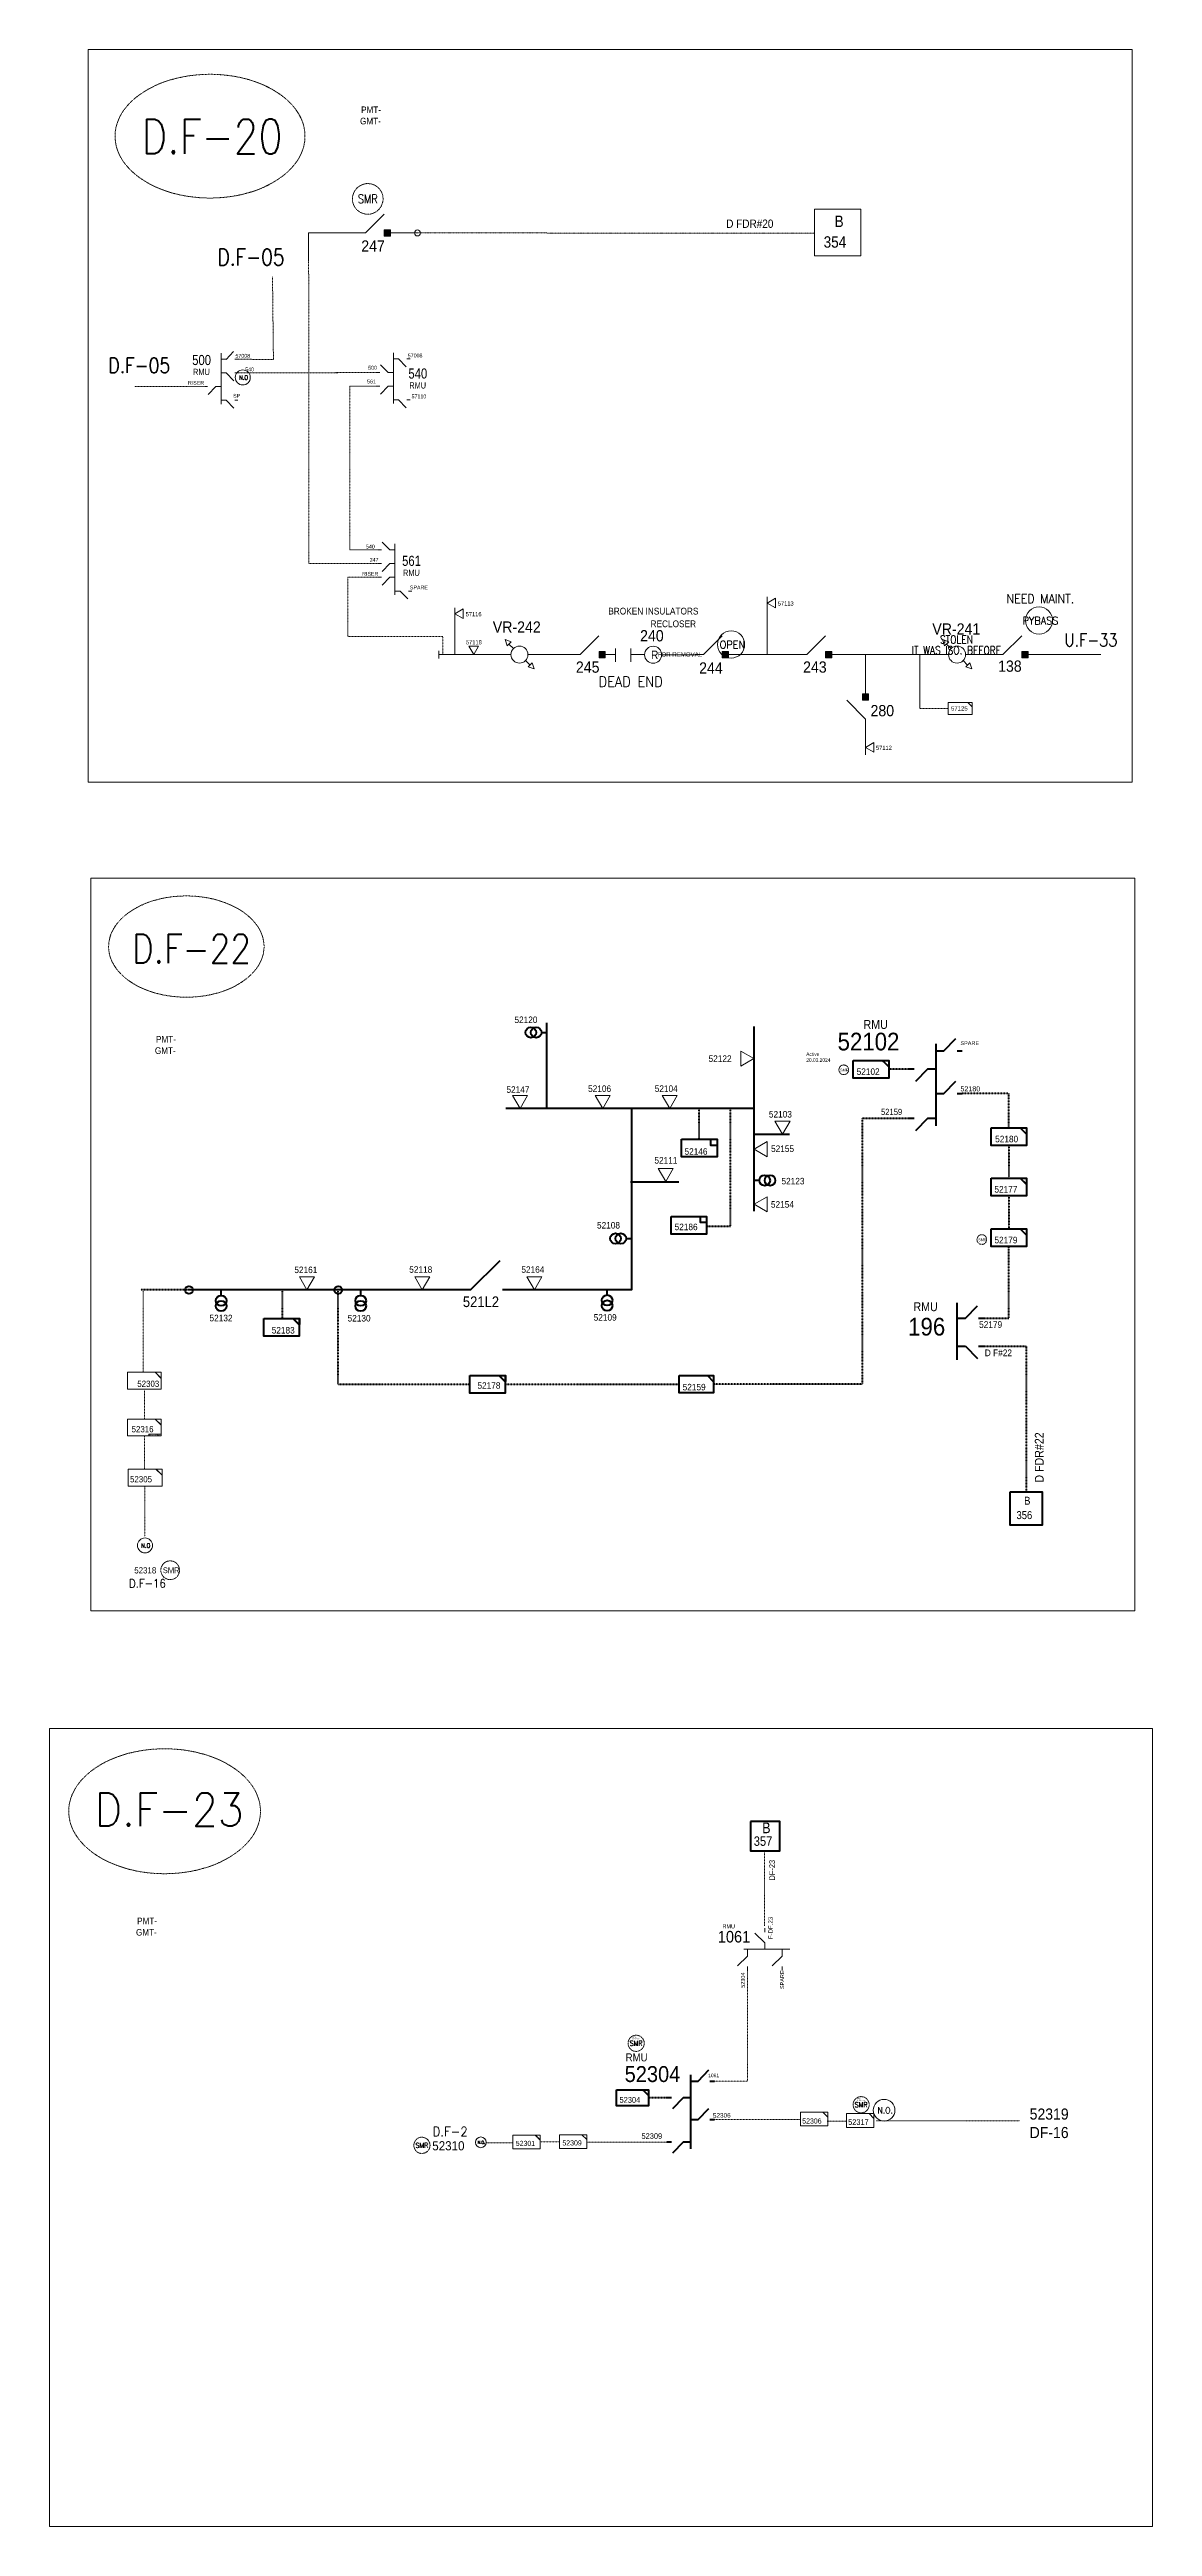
# Model space of a CAD drawing. Header units: metres. Extents: x 65984 to 144644, y -19036 to 23726.
# Drawn here: x 84328 to 85799, y -10608 to -7308 of the extents above; entities that cross this region are included whole.
import ezdxf
from ezdxf.enums import TextEntityAlignment as Align

# ---------------------------------------------------------------- set-up
doc = ezdxf.new("R2010")
doc.units = ezdxf.units.M
doc.header["$MEASUREMENT"] = 0
doc.linetypes.add('DGN Style 3', pattern=[0.013877, 0, -0.013877])
doc.linetypes.add('DGN Style 4', pattern=[1.6, 0.8, -0.4, 0, -0.4])
doc.layers.get('0').update_dxf_attribs({"color": 95, "lineweight": 40})
for name, color, linetype, lineweight in [('ABS', 7, 'Continuous', 40), ('ABS NUMBER', 112, 'Continuous', 30), ('CONTRACTOR NAME', 95, 'Continuous', 40), ('d_eos', 111, 'Continuous', 40), ('d_eos no', 121, 'Continuous', 40), ('d_fco text', 95, 'Continuous', 40), ('d_oh branch', 94, 'Continuous', 40), ('d_switch', 95, 'Continuous', 40), ('d_tf', 1, 'Continuous', 40), ('d_tf no', 6, 'Continuous', 40), ('d_ug cable', 95, 'Continuous', 40), ('d_ug tf', 1, 'Continuous', 40), ('d_unit sub', 7, 'Continuous', 40), ('FDR  2  05', 154, 'Continuous', 40), ('fedr no', 95, 'Continuous', 40), ('GRID STATION  04', 7, 'Continuous', 40), ('Level 37', 7, 'Continuous', 0), ('O H MAIN FEEDER', 4, 'Continuous', 100), ('REGULATOR', 5, 'Continuous', 40), ('SW N O', 114, 'Continuous', 30)]:
    doc.layers.add(name, color=color, linetype=linetype, lineweight=lineweight)
doc.styles.add('NASKHF', font='naskhf.shx', dxfattribs={"height": 8})
doc.styles.add('Style-Arial', font='arial.ttf')
doc.styles.add('Style-ENGINEERING', font='ENGINEERING.shx')
doc.styles.add('Style-msdefault', font='msdefault.shx')
doc.styles.add('Style-simplex', font='simplex.shx')
doc.styles.add('Style-STANDARD', font='STANDARD.shx')

# ---------------------------------------------------------------- blocks, each defined once
blk = doc.blocks.new('ABS2_1_1')
at = {"color": 0, "linetype": 'ByBlock', "lineweight": -2, "ltscale": 500}
for q in [(-29900, 43500), (0, 0)]:
    blk.add_line((0, 13600), q, dxfattribs=at)
at = {"color": 0, "linetype": 'ByBlock', "lineweight": -2, "ltscale": 500, "flags": 128}
for points in [[(5000, 43600), (-5000, 43600), (-5000, 53600), (5000, 53600)], [(3791, 49653), (3791, 49653), (3791, 49653)]]:
    blk.add_lwpolyline(points, close=True, dxfattribs=at)
at = {"color": 0, "linetype": 'ByBlock', "lineweight": -2, "ltscale": 500}
for points in [[(5000, 43600), (-5000, 43600), (5000, 53600), (-5000, 53600)], [(3791, 49653), (3791, 49653), (3791, 49653)]]:
    blk.add_solid(points, dxfattribs=at)
blk = doc.blocks.new('*U1059')
at = {"layer": 'REGULATOR', "color": 7, "linetype": 'Continuous', "lineweight": 13}
blk.add_circle((0, 0.1), 7.56, dxfattribs=at)
at = {"layer": 'ABS NUMBER', "color": 7, "lineweight": 13, "style": 'Style-ENGINEERING', "width": 0.9}
blk.add_text('R', height=7.56, dxfattribs=at).set_placement((-1.9, 3.7), align=Align.TOP_LEFT)
blk = doc.blocks.new('TF_8')
at = {"color": 0, "linetype": 'ByBlock', "lineweight": -2}
blk.add_line((6.3, 4.95), (9.9, 1.35), dxfattribs=at)
blk.add_3dface([(-10.1, 4.95), (9.9, 4.95), (9.9, -5.05), (-10.1, -5.05)], dxfattribs=at)
blk = doc.blocks.new('TFU_155')
at = {"layer": 'd_tf', "color": 5, "linetype": 'Continuous', "lineweight": 70, "ltscale": 0.000921665}
blk.add_line((0, 10), (0, 0), dxfattribs=at)
for centre in [(0, 30), (0, 20)]:
    blk.add_circle(centre, 10, dxfattribs=at)
blk = doc.blocks.new('*U1365')
at = {"layer": 'ABS', "color": 7, "linetype": 'Continuous', "lineweight": 140, "ltscale": 0.581442}
for p, q in [((-8.3, 9.1), (-8.3, 16.6)), ((-8.3, 9.1), (8.3, -7.6)), ((-8.3, -16.6), (-8.3, -9))]:
    blk.add_line(p, q, dxfattribs=at)
blk = doc.blocks.new('TF3')
at = {"color": 0, "linetype": 'ByBlock', "lineweight": -2}
for p, q in [((11.3, 9), (18.3, 9)), ((18.3, 9), (18.3, 2))]:
    blk.add_line(p, q, dxfattribs=at)
at = {"color": 0, "linetype": 'ByBlock', "lineweight": -2, "flags": 128}
blk.add_lwpolyline([(18.3, 2), (11.3, 2), (11.3, 9)], dxfattribs=at)
at = {"color": 0, "linetype": 'ByBlock', "lineweight": -2}
blk.add_3dface([(-21.7, 9), (18.3, 9), (18.3, -11), (-21.7, -11)], dxfattribs=at)
blk = doc.blocks.new('*U2556')
at = {"layer": 'REGULATOR', "color": 22, "linetype": 'Continuous', "lineweight": 13}
for p, q in [((24, 25.1), (13.4, 14.5)), ((-14.9, -13.7), (-25.5, -24.4))]:
    blk.add_line(p, q, dxfattribs=at)
at = {"layer": 'REGULATOR', "color": 22, "linetype": 'Continuous', "lineweight": 13, "flags": 128}
for points in [[(29.5, 20), (34.4, 34.3), (20.1, 29.6)], [(-29.6, -20), (-34.4, -34.3), (-20.1, -29.5)]]:
    blk.add_lwpolyline(points, close=True, dxfattribs=at)
at = {"layer": 'REGULATOR', "color": 22, "linetype": 'Continuous', "lineweight": 13}
blk.add_circle((-0.8, 0.4), 20, dxfattribs=at)
blk = doc.blocks.new('*U2274')
at = {"layer": 'd_ug tf', "color": 5, "linetype": 'Continuous', "lineweight": 40, "flags": 128}
blk.add_lwpolyline([(11.5, 1.7), (7.3, 5.7), (11.5, 5.7)], close=True, dxfattribs=at)
at = {"layer": 'd_ug tf', "color": 5, "linetype": 'Continuous', "lineweight": 40, "xscale": 1.147979204721027, "yscale": 1.147979204721027, "zscale": 0.3630735559045985, "rotation": 359.9999999999999}
blk.add_blockref('TF_8', (0.1, 0), dxfattribs=at)
blk = doc.blocks.new('*U3227')
at = {"layer": 'd_ug tf', "color": 2, "linetype": 'Continuous', "lineweight": 40, "flags": 128}
blk.add_lwpolyline([(11.5, 1.7), (7.3, 5.7), (11.5, 5.7)], close=True, dxfattribs=at)
at = {"layer": 'd_ug tf', "color": 2, "linetype": 'Continuous', "lineweight": 40, "xscale": 1.147979204721027, "yscale": 1.147979204721027, "zscale": 0.3630735559045986, "rotation": 359.9999999999999}
blk.add_blockref('TF_8', (0.1, 0), dxfattribs=at)
blk = doc.blocks.new('*U2221')
at = {"layer": 'd_ug tf', "color": 2, "linetype": 'Continuous', "lineweight": 40, "flags": 128}
blk.add_lwpolyline([(11.5, 1.7), (7.3, 5.7), (11.5, 5.7)], close=True, dxfattribs=at)
at = {"layer": 'd_ug tf', "color": 2, "linetype": 'Continuous', "lineweight": 40, "xscale": 1.147979204721027, "yscale": 1.147979204721027, "zscale": 0.3630735559045985, "rotation": 359.9999999999999}
blk.add_blockref('TF_8', (0.1, 0), dxfattribs=at)
blk = doc.blocks.new('*U3488')
at = {"layer": 'SW N O', "color": 1, "lineweight": 13}
blk.add_circle((0, 0), 16.8, dxfattribs=at)
at = {"layer": 'SW N O', "color": 1, "lineweight": 13, "style": 'Style-STANDARD'}
blk.add_text('PYBASS', height=9.6, dxfattribs=at).set_placement((1.7, -0.2), align=Align.MIDDLE_CENTER)
blk = doc.blocks.new('*U3580')
at = {"layer": 'd_ug tf', "color": 5, "linetype": 'Continuous', "lineweight": 13, "flags": 128}
blk.add_lwpolyline([(11.5, 1.7), (7.3, 5.7), (11.5, 5.7)], close=True, dxfattribs=at)
at = {"layer": 'd_ug tf', "color": 5, "linetype": 'Continuous', "lineweight": 13, "xscale": 1.147979204721027, "yscale": 1.147979204721027, "zscale": 0.3630735559045986, "rotation": 359.9999999999999}
blk.add_blockref('TF_8', (0.1, 0), dxfattribs=at)
blk = doc.blocks.new('*U3764')
at = {"layer": 'd_ug tf', "color": 171, "linetype": 'Continuous', "lineweight": 13, "flags": 128}
blk.add_lwpolyline([(11.5, 1.7), (7.3, 5.7), (11.5, 5.7)], close=True, dxfattribs=at)
at = {"layer": 'd_ug tf', "color": 171, "linetype": 'Continuous', "lineweight": 13, "xscale": 1.147979204721027, "yscale": 1.147979204721027, "zscale": 0.3630735559045984, "rotation": 359.9999999999999}
blk.add_blockref('TF_8', (0.1, 0), dxfattribs=at)
blk = doc.blocks.new('*U893')
at = {"layer": 'SW N O', "color": 3, "lineweight": 13}
blk.add_circle((0, 0), 16.8, dxfattribs=at)
at = {"layer": 'SW N O', "color": 3, "lineweight": 13, "style": 'Style-STANDARD'}
blk.add_text('N.O.', height=9.6, dxfattribs=at).set_placement((1.7, -0.2), align=Align.MIDDLE_CENTER)
blk = doc.blocks.new('*U3765')
at = {"layer": 'd_eos', "color": 7, "linetype": 'Continuous', "lineweight": 13, "ltscale": 1.039373}
for p, q in [((14, 0), (-18.3, 0)), ((-12.9, 12.1), (-12.9, 14.9)), ((-12.9, 4.7), (-5.9, 11.5)), ((-12.9, 0), (-12.9, 4.7)), ((-0.8, 0), (-0.8, -4.6)), ((11.3, 12.1), (11.3, 14.9)), ((11.3, 4.7), (18.3, 11.5)), ((11.3, 0), (11.3, 4.7)), ((-0.8, -4.6), (6.2, -11.4)), ((-0.8, -12.1), (-0.8, -14.9))]:
    blk.add_line(p, q, dxfattribs=at)
blk = doc.blocks.new('*U3157')
at = {"layer": 'd_unit sub', "color": 1, "linetype": 'Continuous', "lineweight": 13, "flags": 128}
blk.add_lwpolyline([(5.1, 4), (7.9, 4), (7.9, 1.1)], close=True, dxfattribs=at)
at = {"layer": 'd_unit sub', "color": 1, "linetype": 'Continuous', "lineweight": 13, "xscale": 0.7946313405145358, "yscale": 0.7946313405145358, "zscale": 0.3800732298707372, "rotation": 359.9999999999999}
blk.add_blockref('TF_8', (0.1, 0.1), dxfattribs=at)
blk = doc.blocks.new('*U1430')
at = {"layer": 'SW N O', "color": 3, "lineweight": 13}
blk.add_circle((0, 0), 16.8, dxfattribs=at)
at = {"layer": 'SW N O', "color": 3, "lineweight": 13, "style": 'Style-STANDARD'}
blk.add_text('N.O', height=9.6, dxfattribs=at).set_placement((1.7, -0.2), align=Align.MIDDLE_CENTER)
blk = doc.blocks.new('*U4236')
at = {"layer": 'SW N O', "color": 5, "lineweight": 13}
blk.add_circle((0, 0), 16.8, dxfattribs=at)
at = {"layer": 'SW N O', "color": 5, "lineweight": 13, "style": 'Style-STANDARD'}
blk.add_text('OPEN', height=9.6, dxfattribs=at).set_placement((1.7, -0.2), align=Align.MIDDLE_CENTER)

msp = doc.modelspace()

# ---------------------------------------------------------------- linework, layer by layer
at = {"layer": 'CONTRACTOR NAME', "color": 5, "lineweight": 13, "ltscale": 0.498271, "flags": 128}
for points in [[(84472.7, -9155.1), (84460.5, -9155.1), (84460.5, -9152.9), (84472.7, -9152.9)], [(84477.2, -9155.1), (84472.7, -9155.1), (84472.7, -9152.9), (84477.2, -9152.9)]]:
    msp.add_lwpolyline(points, close=True, dxfattribs=at)
at = {"layer": 'd_eos', "color": 7, "linetype": 'Continuous', "lineweight": 13, "ltscale": 0.957512}
for p, q in [((84556.9, -7780.1), (84556.9, -7712.3)), ((84556.9, -7720.4), (84563.9, -7720.4)), ((84563.9, -7720.9), (84573.7, -7710)), ((84575.1, -7720.4), (84579.3, -7720.4)), ((84786.7, -7779.6), (84786.7, -7711.9)), ((84786.7, -7720), (84793.6, -7720)), ((84793.6, -7720), (84803.8, -7730.5)), ((84804.8, -7720), (84809, -7720)), ((84556.9, -7738.6), (84563.9, -7738.6)), ((84563.9, -7738.6), (84574.1, -7749.1)), ((84575.1, -7738.6), (84579.3, -7738.6)), ((84768.5, -7738.2), (84764.3, -7738.2)), ((84768.5, -7756.4), (84764.3, -7756.4)), ((84779.7, -7738.2), (84769.5, -7727.7)), ((84779.7, -7756.4), (84769.5, -7766.9)), ((84786.7, -7738.2), (84779.7, -7738.2)), ((84786.7, -7756.4), (84779.7, -7756.4)), ((84538.8, -7756.8), (84534.6, -7756.8)), ((84550, -7756.8), (84539.8, -7767.3)), ((84556.9, -7756.8), (84550, -7756.8)), ((84556.9, -7775), (84563.9, -7775)), ((84563.9, -7775), (84574.1, -7785.5)), ((84575.1, -7775), (84579.3, -7775)), ((84786.7, -7774.6), (84793.6, -7774.6)), ((84793.6, -7774.6), (84803.8, -7785.1)), ((84804.8, -7774.6), (84809, -7774.6)), ((84770.7, -7974.6), (84766.4, -7974.6)), ((84781.8, -7974.6), (84771.6, -7964.1)), ((84788.8, -7974.6), (84781.8, -7974.6)), ((84788.8, -8034.3), (84788.8, -7966.6)), ((84770.7, -7992.8), (84766.4, -7992.8)), ((84770.7, -8011), (84766.4, -8011)), ((84781.8, -7992.8), (84771.6, -8003.3)), ((84781.8, -8011), (84771.6, -8021.5)), ((84788.8, -7992.8), (84781.8, -7992.8)), ((84788.8, -8011), (84781.8, -8011)), ((84788.8, -8029.3), (84795.8, -8029.3)), ((84795.8, -8029.3), (84806, -8039.8)), ((84806.9, -8029.3), (84811.2, -8029.3))]:
    msp.add_line(p, q, dxfattribs=at)
at = {"layer": 'd_eos', "color": 2, "linetype": 'Continuous', "lineweight": 211, "ltscale": 1.505175}
for p, q in [((85509.7, -8632.8), (85509.7, -8742.1)), ((85509.7, -8641.9), (85520.7, -8641.9)), ((85520.7, -8641.9), (85536.7, -8625.4)), ((85481.2, -8666.5), (85474.5, -8666.5)), ((85498.7, -8666.6), (85482.7, -8683.1)), ((85509.7, -8666.6), (85498.7, -8666.6)), ((85509.7, -8698.9), (85520.7, -8698.9)), ((85520.7, -8698.9), (85536.7, -8682.3)), ((85481.2, -8732.3), (85474.5, -8732.3)), ((85498.7, -8732.3), (85482.7, -8748.8)), ((85509.7, -8732.3), (85498.7, -8732.3))]:
    msp.add_line(p, q, dxfattribs=at)
at = {"layer": 'd_eos', "color": 7, "linetype": 'Continuous', "lineweight": 211, "ltscale": 1.505175}
for p, q in [((85538.2, -8641.9), (85544.9, -8641.9)), ((85538.2, -8698.9), (85544.9, -8698.9)), ((85538.3, -9054), (85538.4, -8977.7)), ((85538.4, -8998.3), (85549.3, -8998.3)), ((85549.3, -8998.3), (85565.3, -8981.8)), ((85566.9, -8998.3), (85573.5, -8998.3)), ((85538.3, -9035.7), (85549.3, -9035.7)), ((85549.3, -9035.7), (85565.3, -9052.2)), ((85566.9, -9035.7), (85573.5, -9035.7))]:
    msp.add_line(p, q, dxfattribs=at)
at = {"layer": 'd_eos', "color": 2, "linetype": 'Continuous', "lineweight": 211, "ltscale": 1.354658}
for p, q in [((85192.9, -10014.9), (85207.3, -10000)), ((85183, -10006.7), (85183, -10105.1)), ((85183, -10014.9), (85192.9, -10014.9)), ((85173.2, -10037.1), (85158.7, -10051.9)), ((85183, -10037.1), (85173.2, -10037.1)), ((85183, -10066.1), (85192.9, -10066.1)), ((85192.9, -10066.1), (85207.3, -10051.3)), ((85173.1, -10096.2), (85158.7, -10111.1)), ((85183, -10096.2), (85173.1, -10096.2))]:
    msp.add_line(p, q, dxfattribs=at)
at = {"layer": 'd_eos', "color": 7, "linetype": 'Continuous', "lineweight": 211, "ltscale": 1.354658}
for p, q in [((85208.7, -10014.9), (85214.7, -10014.9)), ((85157.4, -10037.1), (85151.4, -10037.1)), ((85208.7, -10066.1), (85214.7, -10066.1)), ((85157.4, -10096.2), (85151.4, -10096.2))]:
    msp.add_line(p, q, dxfattribs=at)
at = {"layer": 'd_oh branch', "color": 22, "linetype": 'Continuous', "lineweight": 13}
for p, q in [((84868.8, -8114), (84868.8, -8051.5)), ((85284.9, -8114), (85284.9, -8037.2)), ((85416.1, -8114), (85416.1, -8166.5)), ((85488.4, -8114), (85488.4, -8185.9)), ((85416.1, -8208.7), (85416.1, -8247.5))]:
    msp.add_line(p, q, dxfattribs=at)
at = {"layer": 'd_oh branch', "color": 5, "linetype": 'Continuous', "lineweight": 100}
for p, q in [((84991.2, -8719), (84991.2, -8604.5)), ((85267.6, -8855.8), (85267.6, -8609.8)), ((85267.8, -8753.2), (85314.9, -8753.2)), ((85103, -8816.4), (85167.1, -8816.4))]:
    msp.add_line(p, q, dxfattribs=at)
at = {"layer": 'd_oh branch', "color": 5, "linetype": 'Continuous', "lineweight": 100, "flags": 128}
for points in [[(85267.6, -8719), (84936.5, -8719)], [(85104, -8719), (85104, -8960.7), (84946, -8960.7)]]:
    msp.add_lwpolyline(points, dxfattribs=at)
at = {"layer": 'd_tf', "color": 22, "linetype": 'Continuous', "lineweight": 13, "ltscale": 0.000640143, "flags": 128}
for points in [[(84879.9, -8066), (84879.9, -8053.2), (84868.8, -8059.6)], [(85296, -8051.7), (85296, -8038.9), (85284.9, -8045.3)], [(84900.1, -8102.9), (84887.3, -8102.9), (84893.7, -8114)], [(85427.1, -8244.1), (85427.1, -8231.3), (85416, -8237.7)]]:
    msp.add_lwpolyline(points, close=True, dxfattribs=at)
at = {"layer": 'd_tf', "color": 5, "linetype": 'Continuous', "lineweight": 0, "ltscale": 0.001006, "flags": 128}
for points in [[(85249.7, -8662.4), (85249.7, -8642.3), (85267.1, -8652.3)], [(84945.5, -8701.5), (84965.6, -8701.5), (84955.5, -8718.9)], [(85055.6, -8701.5), (85075.7, -8701.5), (85065.7, -8718.9)], [(85145.1, -8701.5), (85165.2, -8701.5), (85155.2, -8718.9)], [(85295.3, -8735.7), (85315.5, -8735.7), (85305.4, -8753.2)], [(85285, -8762.9), (85285, -8783.1), (85267.6, -8773)], [(85139.8, -8798.9), (85159.9, -8798.9), (85149.8, -8816.3)], [(85285, -8836.4), (85285, -8856.5), (85267.6, -8846.5)], [(84661.3, -8943.3), (84681.4, -8943.3), (84671.4, -8960.7)], [(84815.1, -8943.3), (84835.2, -8943.3), (84825.1, -8960.7)], [(84964.6, -8943.3), (84984.8, -8943.3), (84974.7, -8960.7)]]:
    msp.add_lwpolyline(points, close=True, dxfattribs=at)
at = {"layer": 'd_ug cable', "color": 1, "linetype": 'DGN Style 3', "lineweight": 13}
msp.add_line((85488.4, -8185.9), (85526.1, -8185.9), dxfattribs=at)
at = {"layer": 'd_ug cable', "color": 5, "linetype": 'DGN Style 3', "lineweight": 106}
for p, q in [((85194.3, -8759.8), (85194.3, -8719.8)), ((85236, -8876), (85236, -8719.8)), ((85607.2, -8768.2), (85607.2, -8811.6)), ((85607.2, -8835.2), (85607.2, -8879.2)), ((85236, -8876), (85204.5, -8876)), ((84935.9, -9086.3), (85167.7, -9086.3))]:
    msp.add_line(p, q, dxfattribs=at)
at = {"layer": 'd_ug cable', "color": 5, "linetype": 'DGN Style 3', "lineweight": 158}
msp.add_line((84513.5, -8960.7), (84450, -8960.7), dxfattribs=at)
at = {"layer": 'd_ug cable', "color": 5, "linetype": 'DGN Style 3', "lineweight": 13}
msp.add_line((84452.9, -9069.6), (84452.9, -8960.5), dxfattribs=at)
at = {"layer": 'd_ug cable', "color": 5, "linetype": 'DGN Style 3', "lineweight": 100}
msp.add_line((84638.3, -8960.7), (84638.3, -8998.4), dxfattribs=at)
at = {"layer": 'd_ug cable', "color": 171, "linetype": 'DGN Style 3', "lineweight": 13}
msp.add_line((84911.4, -10097), (84945.6, -10097), dxfattribs=at)
at = {"layer": 'd_ug cable', "color": 22, "linetype": 'DGN Style 4', "lineweight": 13, "flags": 128}
msp.add_lwpolyline([(84818.8, -7552.1), (85347.2, -7552.5), (85347.2, -7552.5)], dxfattribs=at)
at = {"layer": 'd_ug cable', "color": 22, "linetype": 'DGN Style 3', "lineweight": 13, "flags": 128}
for points in [[(84673.7, -7589.7), (84673.7, -7589.7), (84673.8, -7992.8), (84768, -7992.8)], [(84625.5, -7610.8), (84626.7, -7720.1), (84626.7, -7720.1), (84626.7, -7720.1)], [(84575.5, -7720.4), (84627.1, -7720.8), (84627.1, -7720.8), (84627.1, -7720.8)], [(84579.3, -7738.6), (84712.5, -7738.6), (84709.3, -7738.2), (84764.3, -7738.2)], [(84764.3, -7756.4), (84728.6, -7756.4), (84728.7, -7974.6), (84766.4, -7974.6)], [(84441.6, -7756.7), (84538.4, -7756.7), (84538.4, -7756.7), (84538.4, -7756.7)], [(84766.4, -8011), (84725.9, -8011), (84725.9, -8089.7), (84852.8, -8089.7), (84852.7, -8114)]]:
    msp.add_lwpolyline(points, dxfattribs=at)
at = {"layer": 'd_ug cable', "color": 5, "linetype": 'DGN Style 3', "lineweight": 106, "flags": 128}
for points in [[(85474.5, -8666.5), (85447.1, -8666.5)], [(85607.2, -8744.6), (85607.2, -8698.9), (85544.9, -8698.9)], [(85474.5, -8732.3), (85411.8, -8732.3), (85411.8, -9086.3), (85213.5, -9086.3)], [(85573.5, -8998.3), (85607.2, -8998.3), (85607.2, -8902.8)], [(84712.7, -8960.7), (84712.7, -9086.3), (84888.7, -9086.3)], [(85573.5, -9035.7), (85630.3, -9035.7), (85630.3, -9230.2)]]:
    msp.add_lwpolyline(points, dxfattribs=at)
at = {"layer": 'd_ug cable', "color": 5, "linetype": 'DGN Style 3', "lineweight": 13, "flags": 128}
for points in [[(84454.7, -9094.5), (84454.7, -9132.6)], [(84454.7, -9155.1), (84454.7, -9199.1)], [(84455.2, -9221.6), (84455.2, -9289.4)]]:
    msp.add_lwpolyline(points, dxfattribs=at)
at = {"layer": 'd_ug cable', "color": 171, "linetype": 'DGN Style 3', "lineweight": 13, "flags": 128}
for points in [[(85281.4, -9708.3), (85281.4, -9808.2)], [(85258.9, -9867.9), (85258.9, -10014.9)], [(85258.9, -10014.9), (85214.7, -10014.9)], [(85328.9, -10066.1), (85214.7, -10066.1)], [(84982.5, -10096), (85008.1, -10096)], [(85151.2, -10096.2), (85044.5, -10096.2)], [(85365, -10068.4), (85390.6, -10068.4)], [(85430.3, -10068), (85622, -10068)]]:
    msp.add_lwpolyline(points, dxfattribs=at)
at = {"layer": 'd_ug cable', "color": 171, "linetype": 'DGN Style 3', "lineweight": 106, "flags": 128}
msp.add_lwpolyline([(85151.4, -10037.1), (85126.7, -10037.1)], dxfattribs=at)
at = {"layer": 'd_ug cable', "color": 2, "linetype": 'DGN Style 3', "lineweight": 13}
for centre, radius in [((84752.5, -7506.8), 20.4), ((85387.1, -8667.3), 6.46), ((85571.2, -8893.5), 6.46), ((84489.1, -9334.2), 12.5), ((85110.3, -9964.5), 10.8), ((85410.3, -10046.4), 10.8), ((84824.7, -10100.5), 10.8)]:
    msp.add_circle(centre, radius, dxfattribs=at)
at = {"layer": 'FDR  2  05', "color": 5, "linetype": 'Continuous', "lineweight": 100, "flags": 128}
msp.add_lwpolyline([(84875.6, -8960.7), (84513.5, -8960.7)], dxfattribs=at)
at = {"layer": 'fedr no', "color": 82, "linetype": 'DGN Style 3', "lineweight": 13, "true_color": 0x1dc70e}
for centre, major_axis in [((84542.2, -7423.2), (126.6, 0)), ((84510.6, -8503.1), (103.6, 0)), ((84481.6, -9655.3), (127.8, 0))]:
    msp.add_ellipse(centre, major_axis=major_axis, ratio=0.651175, dxfattribs=at)
at = {"layer": 'GRID STATION  04', "color": 22, "linetype": 'Continuous', "lineweight": 13, "ltscale": 1.987645, "flags": 128}
msp.add_lwpolyline([(85347.9, -7582.5), (85347.9, -7520.5), (85409.9, -7520.5), (85409.9, -7582.5)], close=True, dxfattribs=at)
at = {"layer": 'GRID STATION  04', "color": 5, "linetype": 'Continuous', "lineweight": 70, "ltscale": 1.388671, "flags": 128}
msp.add_lwpolyline([(85608.7, -9230.2), (85608.7, -9273.5), (85652, -9273.5), (85652, -9230.2)], close=True, dxfattribs=at)
at = {"layer": 'GRID STATION  04', "color": 171, "linetype": 'Continuous', "lineweight": 70, "ltscale": 1.249804, "flags": 128}
msp.add_lwpolyline([(85262.8, -9669.1), (85262.8, -9708.1), (85301.8, -9708.1), (85301.8, -9669.1)], close=True, dxfattribs=at)
at = {"layer": 'O H MAIN FEEDER', "color": 22, "lineweight": 13, "ltscale": 0.747407}
for p, q in [((84673.7, -7552.2), (84739.2, -7552.2)), ((84673.7, -7552.2), (84673.7, -7589.7)), ((84780.3, -7552.2), (84818.9, -7552.2)), ((84847.3, -8119.1), (84847.3, -8109))]:
    msp.add_line(p, q, dxfattribs=at)
at = {"layer": 'O H MAIN FEEDER', "color": 151, "lineweight": 13, "ltscale": 0.747407}
for p, q in [((85082.9, -8106), (85082.9, -8123.5)), ((85103.4, -8105.9), (85103.4, -8123.5))]:
    msp.add_line(p, q, dxfattribs=at)
at = {"layer": 'O H MAIN FEEDER', "color": 140, "lineweight": 13, "ltscale": 0.498271, "flags": 128}
for points in [[(84379.7, -7307.8), (85771.8, -7307.8), (85771.8, -8284.2), (84379.7, -8284.2)], [(84383.3, -8411.8), (85775.4, -8411.8), (85775.4, -9388.2), (84383.3, -9388.2)]]:
    msp.add_lwpolyline(points, close=True, dxfattribs=at)
at = {"layer": 'O H MAIN FEEDER', "color": 22, "lineweight": 13, "ltscale": 0.747407, "flags": 128}
for points in [[(84943.2, -8114), (84847.3, -8114)], [(85028.8, -8114), (84966.2, -8114)], [(85082.9, -8114.1), (85069.2, -8114)], [(85121.6, -8114.1), (85103.4, -8114.1)], [(85188.7, -8114.2), (85144.4, -8114.2)], [(85328.2, -8114), (85229.5, -8114)], [(85526.5, -8114), (85368.5, -8114)], [(85599.5, -8114), (85549.6, -8114)]]:
    msp.add_lwpolyline(points, dxfattribs=at)
at = {"layer": 'O H MAIN FEEDER', "color": 3, "lineweight": 13, "ltscale": 0.747407, "flags": 128}
msp.add_lwpolyline([(85729.8, -8114), (85631.9, -8114)], dxfattribs=at)
at = {"layer": 'O H MAIN FEEDER', "color": 140, "lineweight": 13, "ltscale": 0.448444, "flags": 128}
msp.add_lwpolyline([(84328.2, -9544.9), (85798.8, -9544.9), (85798.8, -10608.4), (84328.2, -10608.4)], close=True, dxfattribs=at)
at = {"layer": 'O H MAIN FEEDER', "color": 22, "lineweight": 13, "ltscale": 0.747407}
msp.add_circle((84818.8, -7552.1), 4, dxfattribs=at)
at = {"layer": 'O H MAIN FEEDER', "color": 5, "lineweight": 211, "ltscale": 1.151399}
for centre in [(84514.1, -8960.7), (84713.1, -8960.7)]:
    msp.add_circle(centre, 5.2, dxfattribs=at)

# ---------------------------------------------------------------- block references
at = {"layer": 'ABS', "color": 2, "linetype": 'Continuous', "lineweight": 13, "ltscale": 1.244209, "xscale": 0.0008336207878164165, "yscale": 0.0008336207878164165, "zscale": 0.0005520502914677097, "rotation": 269.9999999999998}
msp.add_blockref('ABS2_1_1', (84738, -7552.2), dxfattribs=at)
at = {"layer": 'ABS', "color": 7, "linetype": 'Continuous', "lineweight": 13, "ltscale": 1.244209, "xscale": 0.0008336207878164165, "yscale": 0.0008336207878164165, "zscale": 0.0005520502914677097}
for p, rotation in [((85024.5, -8114), 269.9999999999997), ((85188.8, -8114), 269.9999999999997), ((85326.6, -8114), 269.9999999999997), ((85588.1, -8114), 269.9999999999997), ((85416.1, -8211.2), 359.9999999999998)]:
    msp.add_blockref('ABS2_1_1', p, dxfattribs=dict(at, rotation=rotation))
at = {"layer": 'ABS', "color": 7, "linetype": 'Continuous', "lineweight": 140, "ltscale": 0.581442, "xscale": 2.357947691000002, "yscale": 2.357947691000002, "zscale": 2.357947691000002, "rotation": 90.00000000000001}
msp.add_blockref('*U1365', (84910.9, -8941.1), dxfattribs=at)
at = {"layer": 'd_eos', "color": 7, "linetype": 'Continuous', "lineweight": 13, "ltscale": 1.039373, "xscale": 1.903306242577274, "yscale": 1.903306242577274, "zscale": 1.903306242577274, "rotation": 180}
msp.add_blockref('*U3765', (85280.5, -9839.3), dxfattribs=at)
at = {"layer": 'd_tf', "color": 5, "linetype": 'Continuous', "lineweight": 70, "ltscale": 0.000921665, "xscale": 0.7073843073000006, "yscale": 0.7073843073000006, "zscale": 0.7073843073000006}
for p, rotation in [((84991.2, -8617.5), 89.99999999999984), ((85267.6, -8814.7), 269.9999999999998), ((85104, -8892.2), 89.99999999999984), ((84557, -8960.8), 179.9999999999999), ((84743.1, -8960.8), 179.9999999999999), ((85071.6, -8960.3), 179.9999999999999)]:
    msp.add_blockref('TFU_155', p, dxfattribs=dict(at, rotation=rotation))
at = {"layer": 'd_ug tf', "color": 2, "linetype": 'Continuous', "lineweight": 40}
for name, p, xscale, yscale, zscale in [('*U2221', (85423.5, -8666.5), 2.054941699667687, 2.054941699667687, 2.054941699667687), ('*U3227', (85607.3, -8891), 2.054941699667687, 2.054941699667687, 2.054941699667687), ('*U2221', (85105.5, -10037), 1.849447529700918, 1.849447529700918, 1.849447529700918)]:
    msp.add_blockref(name, p, dxfattribs=dict(at, xscale=xscale, yscale=yscale, zscale=zscale))
at = {"layer": 'd_ug tf', "color": 5, "linetype": 'Continuous', "lineweight": 40}
for name, p, xscale, yscale, zscale in [('*U2274', (85607.3, -8756.4), 2.054941699667687, 2.054941699667687, 2.054941699667687), ('*U2274', (85607.3, -8823.3), 2.054941699667687, 2.054941699667687, 2.054941699667687), ('*U2274', (84637.7, -9010.2), 2.054941699667687, 2.054941699667687, 2.054941699667687), ('*U2274', (84912.3, -9086.3), 2.054941699667687, 2.054941699667687, 2.054941699667687), ('TF_8', (85190.9, -9086.2), 2.289867085591318, 2.289867085591318, 0.7460949900749867)]:
    msp.add_blockref(name, p, dxfattribs=dict(at, xscale=xscale, yscale=yscale, zscale=zscale))
at = {"layer": 'd_ug tf', "color": 5, "linetype": 'Continuous', "lineweight": 40, "xscale": 1.179213213183011, "yscale": 1.179213213183011, "zscale": 0.2274097529748557, "rotation": 359.9999999999999}
for p in [(85196.6, -8770.4), (85182.6, -8873.3)]:
    msp.add_blockref('TF3', p, dxfattribs=at)
at = {"layer": 'd_ug tf', "color": 5, "linetype": 'Continuous', "lineweight": 13, "xscale": 1.960865731627586, "yscale": 1.960865731627586, "zscale": 1.960865731627586}
for p in [(84454.6, -9081.5), (84454.7, -9143.8), (84455.8, -9210.6)]:
    msp.add_blockref('*U3580', p, dxfattribs=at)
at = {"layer": 'd_ug tf', "color": 171, "linetype": 'Continuous', "lineweight": 13, "xscale": 1.588301242618345, "yscale": 1.588301242618345, "zscale": 1.588301242618345, "rotation": 359.9999999999999}
for p in [(85347.6, -10065.5), (84964.3, -10096), (85026.3, -10095.4)]:
    msp.add_blockref('*U3764', p, dxfattribs=at)
at = {"layer": 'd_ug tf', "color": 2, "linetype": 'Continuous', "lineweight": 13, "xscale": 1.823336797358898, "yscale": 1.823336797358898, "zscale": 0.5766701800051349, "rotation": 359.9999999999999}
msp.add_blockref('TF_8', (85409.3, -10067.3), dxfattribs=at)
at = {"layer": 'd_unit sub', "color": 1, "linetype": 'Continuous', "lineweight": 13, "xscale": 2.037122796024397, "yscale": 2.037122796024397, "zscale": 2.037122796024397}
msp.add_blockref('*U3157', (85542.3, -8185.9), dxfattribs=at)
at = {"layer": 'REGULATOR', "color": 22, "linetype": 'Continuous', "lineweight": 13, "xscale": 0.5670661535369608, "yscale": 0.5670661535369608, "zscale": 0.5670661535369608, "rotation": 90.00000000000001}
for p in [(84955, -8113.6), (85538.4, -8113.6)]:
    msp.add_blockref('*U2556', p, dxfattribs=at)
at = {"layer": 'REGULATOR', "color": 7, "linetype": 'Continuous', "lineweight": 13, "xscale": 1.5, "yscale": 1.5, "zscale": 1.5}
msp.add_blockref('*U1059', (85133, -8114.3), dxfattribs=at)
at = {"layer": 'SW N O', "color": 3, "lineweight": 13, "xscale": 0.5955174737175104, "yscale": 0.5955174737175104, "zscale": 0.5955174737175104}
for p in [(84585.9, -7744.7), (84455.5, -9301.1)]:
    msp.add_blockref('*U1430', p, dxfattribs=at)
at = {"layer": 'SW N O', "color": 1, "lineweight": 13, "xscale": 1.077079708408795, "yscale": 1.077079708408795, "zscale": 1.077079708408795}
msp.add_blockref('*U3488', (85647.5, -8068.6), dxfattribs=at)
at = {"layer": 'SW N O', "color": 5, "lineweight": 13, "xscale": 1.077079708408795, "yscale": 1.077079708408795, "zscale": 1.077079708408795}
msp.add_blockref('*U4236', (85236.9, -8100.5), dxfattribs=at)
at = {"layer": 'SW N O', "color": 3, "lineweight": 13, "rotation": 359.9999999999999}
for p, xscale, yscale, zscale in [((85440.9, -10053.7), 0.8571725935624088, 0.8571725935624088, 0.8571725935624088), ((84903.3, -10096.5), 0.4249240804866838, 0.4249240804866838, 0.4249240804866838)]:
    msp.add_blockref('*U893', p, dxfattribs=dict(at, xscale=xscale, yscale=yscale, zscale=zscale))

# ---------------------------------------------------------------- texts
at = {"layer": 'ABS NUMBER', "color": 2, "lineweight": 13, "style": 'Style-Arial', "width": 0.9}
msp.add_text('247', height=15, dxfattribs=at).set_placement((84775.3, -7562.1), align=Align.TOP_RIGHT)
at = {"layer": 'ABS NUMBER', "color": 7, "lineweight": 13, "style": 'Style-Arial', "width": 0.9}
for s, p in [('VR-242', (84919.2, -8069.8)), ('240', (85115.6, -8081.4)), ('VR-241', (85505.2, -8072.4)), ('245', (85030, -8123.2)), ('244', (85194.3, -8124.4)), ('243', (85332.9, -8123.1)), ('138', (85592.9, -8121.9)), ('280', (85422.8, -8181.2))]:
    msp.add_text(s, height=15, dxfattribs=at).set_placement(p, align=Align.TOP_LEFT)
at = {"layer": 'CONTRACTOR NAME', "color": 5, "lineweight": 13, "style": 'Style-msdefault', "width": 0.945946}
for s, height, p in [('2016.12.12', 1.54, (84461, -9153.2)), ('FSC', 1.29, (84473.5, -9153.4))]:
    msp.add_text(s, height=height, dxfattribs=at).set_placement(p, align=Align.TOP_LEFT)
at = {"layer": 'd_eos no', "color": 7, "linetype": 'Continuous', "lineweight": 13}
for s, height, style, width, p in [('PMT-', 8.84, 'Style-Arial', 0.88, (84743.6, -7383.6)), ('GMT-', 8.84, 'Style-Arial', 0.88, (84742.2, -7398.7)), ('500', 13.5, 'Style-msdefault', 0.833333, (84518.4, -7714.7)), ('RMU', 8.25, 'Style-msdefault', 0.818182, (84519.6, -7733.2)), ('540', 13.5, 'Style-msdefault', 0.833333, (84806.7, -7732.7)), ('RMU', 8.25, 'Style-msdefault', 0.818182, (84807.9, -7751.2)), ('561', 13.5, 'Style-msdefault', 0.833333, (84798.3, -7982.3)), ('RMU', 8.25, 'Style-msdefault', 0.818182, (84799.5, -8000.9)), ('GMT-', 8.84, 'Style-Arial', 0.88, (84468.7, -8637.3)), ('PMT-', 8.84, 'Style-Arial', 0.88, (84470.2, -8622.3)), ('PMT-', 8.84, 'Style-Arial', 0.88, (84445, -9797.1)), ('GMT-', 8.84, 'Style-Arial', 0.88, (84443.5, -9812.2)), ('1061', 15.45, 'Style-Arial', 0.9, (85219.2, -9814.8))]:
    msp.add_text(s, height=height, dxfattribs=dict(at, style=style, width=width)).set_placement(p, align=Align.TOP_LEFT)
at = {"layer": 'd_eos no', "color": 121, "linetype": 'Continuous', "lineweight": 140, "style": 'Style-Arial', "width": 0.9}
msp.add_text('52102', height=23.58, dxfattribs=at).set_placement((85378.9, -8617.9), align=Align.TOP_LEFT)
at = {"layer": 'd_eos no', "color": 7, "linetype": 'Continuous', "lineweight": 140, "style": 'Style-Arial', "width": 0.9}
msp.add_text('196', height=23.58, rotation=359.9925, dxfattribs=at).set_placement((85522.4, -8997.8), align=Align.TOP_RIGHT)
at = {"layer": 'd_eos no', "color": 2, "linetype": 'Continuous', "lineweight": 140, "style": 'Style-Arial', "width": 0.9}
msp.add_text('52304', height=21.22, dxfattribs=at).set_placement((85095, -9994.9), align=Align.TOP_LEFT)
at = {"layer": 'd_fco text', "color": 2, "linetype": 'Continuous', "lineweight": 13, "style": 'Style-msdefault', "width": 0.916667}
msp.add_text('BROKEN INSULATORS ', height=9, dxfattribs=at).set_placement((85073.2, -8051.6), align=Align.TOP_LEFT)
at = {"layer": 'd_fco text', "color": 22, "linetype": 'Continuous', "lineweight": 13, "style": 'Style-msdefault', "width": 0.916667}
msp.add_text('RECLOSER', height=9, dxfattribs=at).set_placement((85129.5, -8068.5), align=Align.TOP_LEFT)
at = {"layer": 'd_fco text', "color": 6, "linetype": 'Continuous', "lineweight": 13, "style": 'Style-msdefault', "width": 0.916667}
msp.add_text('FOR REMOVAL', height=5.816, dxfattribs=at).set_placement((85139.1, -8111), align=Align.TOP_LEFT)
at = {"layer": 'd_fco text', "color": 7, "linetype": 'Continuous', "lineweight": 80, "style": 'Style-msdefault', "width": 0.916667}
msp.add_text('521L2', height=14.15, dxfattribs=at).set_placement((84879.3, -8969.3), align=Align.TOP_LEFT)
at = {"layer": 'd_switch', "color": 7, "linetype": 'Continuous', "lineweight": 13, "style": 'Style-ENGINEERING', "width": 0.857143}
for s, p in [('57008', (84595.7, -7713.3)), ('57008', (84825.4, -7712.9)), ('540', (84600.8, -7731.4)), ('561', (84763.3, -7747.6)), ('SP', (84582.4, -7766.6)), ('57110', (84830.5, -7767.4)), ('247', (84766.8, -7985.2)), ('SPARE', (84832.6, -8022))]:
    msp.add_text(s, height=5.14, dxfattribs=at).set_placement(p, align=Align.TOP_RIGHT)
msp.add_text('RISER', height=5.14, rotation=359.9925, dxfattribs=at).set_placement((84534.3, -7749.3), align=Align.TOP_RIGHT)
for s, p in [('500', (84753, -7729.2)), ('540', (84750.1, -7967.5)), ('RISER', (84745, -8003.8))]:
    msp.add_text(s, height=5.14, rotation=0.0075, dxfattribs=at).set_placement(p, align=Align.TOP_LEFT)
at = {"layer": 'd_switch', "color": 7, "linetype": 'Continuous', "lineweight": 30, "style": 'Style-ENGINEERING', "width": 0.921053}
msp.add_text('52179', height=8.96, rotation=359.9925, dxfattribs=at).set_placement((85598.3, -9002.3), align=Align.TOP_RIGHT)
msp.add_text('D F#22', height=8.96, dxfattribs=at).set_placement((85575.2, -9040), align=Align.TOP_LEFT)
at = {"layer": 'd_tf no', "color": 22, "linetype": 'Continuous', "lineweight": 13, "style": 'Style-msdefault', "width": 0.945946}
for s, p in [('57113', (85299.1, -8043.1)), ('57116', (84883, -8057.4)), ('57118', (84883.3, -8094.8)), ('57112', (85430.1, -8235.5))]:
    msp.add_text(s, height=5.55, dxfattribs=at).set_placement(p, align=Align.TOP_LEFT)
at = {"layer": 'd_tf no', "color": 5, "linetype": 'Continuous', "lineweight": 40, "style": 'Style-msdefault', "width": 0.945946}
for s, p in [('52120', (84978.7, -8596.3)), ('52183', (84655.1, -9010)), ('52178', (84929.4, -9083.6))]:
    msp.add_text(s, height=8.72, dxfattribs=at).set_placement(p, align=Align.TOP_RIGHT)
at = {"layer": 'd_tf no', "color": 7, "linetype": 'Continuous', "lineweight": 40, "style": 'Style-ENGINEERING', "width": 0.921053}
for s, height, p in [('SPARE', 5.21, (85542.7, -8629.2)), ('52180', 6.74, (85542.7, -8689.3)), ('52159', 8.25, (85436.8, -8719.3)), ('1061', 4.69, (85206.3, -10005)), ('52306', 6.06, (85212.7, -10057.6)), ('52309', 7.43, (85117.4, -10084.5))]:
    msp.add_text(s, height=height, dxfattribs=at).set_placement(p, align=Align.TOP_LEFT)
at = {"layer": 'd_tf no', "color": 5, "linetype": 'Continuous', "lineweight": 40, "style": 'Style-msdefault', "width": 0.945946}
for s, p in [('52122', (85206.9, -8648.1)), ('52147', (84937.4, -8689.2)), ('52106', (85046.3, -8688.1)), ('52104', (85135.1, -8688)), ('52103', (85287.3, -8722.2)), ('52146', (85174.8, -8771.8)), ('52155', (85290.2, -8768.1)), ('52180', (85589, -8755.2)), ('52111', (85134.7, -8783.6)), ('52123', (85304.1, -8811.3)), ('52154', (85290, -8842.3)), ('52177', (85588, -8822.2)), ('52108', (85058.1, -8870.1)), ('52186', (85161.6, -8872.3)), ('52161', (84654.6, -8929.5)), ('52118', (84807.8, -8929.1)), ('52164', (84957.3, -8929.1)), ('52132', (84541.5, -8993.7)), ('52130', (84725.6, -8994)), ('52109', (85053.7, -8992.9)), ('52159', (85172.3, -9085.8))]:
    msp.add_text(s, height=8.72, dxfattribs=at).set_placement(p, align=Align.TOP_LEFT)
at = {"layer": 'd_tf no', "color": 1, "linetype": 'Continuous', "lineweight": 40, "style": 'Style-msdefault', "width": 0.945946}
for height, p in [(3.73, (85382.2, -8665.8)), (3.73, (85566.3, -8892)), (7.67, (84479.3, -9330.4))]:
    msp.add_text('SMR', height=height, dxfattribs=at).set_placement(p, align=Align.TOP_LEFT)
at = {"layer": 'd_tf no', "color": 121, "linetype": 'Continuous', "lineweight": 40, "style": 'Style-msdefault', "width": 0.945946}
for s, height, p in [('52102', 8.72, (85404.3, -8665.4)), ('52304', 7.85, (85088.2, -10036))]:
    msp.add_text(s, height=height, dxfattribs=at).set_placement(p, align=Align.TOP_LEFT)
at = {"layer": 'd_tf no', "color": 2, "linetype": 'Continuous', "lineweight": 40, "style": 'Style-msdefault', "width": 0.945946}
msp.add_text('52179', height=8.72, dxfattribs=at).set_placement((85588, -8889.8), align=Align.TOP_LEFT)
at = {"layer": 'd_tf no', "color": 5, "linetype": 'Continuous', "lineweight": 13, "style": 'Style-msdefault', "width": 0.945946}
msp.add_text('52303', height=8.33, dxfattribs=at).set_placement((84474.5, -9081.5), align=Align.TOP_RIGHT)
for s, p in [('52316', (84437.6, -9142)), ('52305', (84435.5, -9208.7))]:
    msp.add_text(s, height=8.33, dxfattribs=at).set_placement(p, align=Align.TOP_LEFT)
at = {"layer": 'd_tf no', "color": 2, "linetype": 'Continuous', "lineweight": 13, "style": 'Style-msdefault', "width": 0.945946}
msp.add_text('52318', height=8.33, dxfattribs=at).set_placement((84441.2, -9330.1), align=Align.TOP_LEFT)
at = {"layer": 'd_tf no', "color": 7, "linetype": 'Continuous', "lineweight": 40, "style": 'Style-ENGINEERING', "width": 0.921053}
msp.add_text('DF-23', height=7.78, rotation=90, dxfattribs=at).set_placement((85287.7, -9747.6), align=Align.TOP_LEFT)
at = {"layer": 'd_tf no', "color": 171, "linetype": 'Continuous', "lineweight": 13, "style": 'Style-msdefault', "width": 0.945946}
for s, p in [('52306', (85331.8, -10064.7)), ('52301', (84949.9, -10094.5)), ('52309', (85012, -10093.9))]:
    msp.add_text(s, height=6.74, dxfattribs=at).set_placement(p, align=Align.TOP_LEFT)
at = {"layer": 'd_tf no', "color": 121, "linetype": 'Continuous', "lineweight": 13, "ltscale": 1.07826, "style": 'Style-msdefault', "width": 0.945946}
msp.add_text('52317', height=7.53, dxfattribs=at).set_placement((85393, -10065.7), align=Align.TOP_LEFT)
at = {"layer": 'd_tf no', "color": 2, "linetype": 'Continuous', "lineweight": 13, "ltscale": 1.246696, "style": 'Style-msdefault', "width": 0.945946}
msp.add_text('52310', height=12.21, dxfattribs=at).set_placement((84838.5, -10095), align=Align.TOP_LEFT)
at = {"layer": 'd_tf no', "color": 1, "linetype": 'Continuous', "lineweight": 40, "ltscale": 2.582696, "insert": (84752.5, -7506.8), "char_height": 11.541, "attachment_point": 5, "line_spacing_factor": 1.2, "style": 'Style-STANDARD'}
msp.add_mtext('\\H1x;\\W0.909091;SMR\\P', dxfattribs=at)
at = {"layer": 'd_tf no', "color": 22, "linetype": 'Continuous', "lineweight": 40, "ltscale": 1.317137, "insert": (85530.2, -8182.9), "char_height": 5.791, "width": 29.003, "attachment_point": 1, "style": 'NASKHF'}
msp.add_mtext('\\Fmsdefault;\\H1x;\\W0.945946;57125', dxfattribs=at)
at = {"layer": 'd_tf no', "color": 121, "linetype": 'Continuous', "lineweight": 40, "attachment_point": 1, "style": 'NASKHF'}
for insert, char_height in [((85337.1, -8644.2), 4.696), ((85105.3, -9955.5), 1.401), ((85404.6, -10037.5), 1.474)]:
    msp.add_mtext('\\Fmsdefault;\\H1x;\\W0.945946;Active\\P20.03.2024', dxfattribs=dict(at, insert=insert, char_height=char_height))
at = {"layer": 'd_tf no', "color": 1, "linetype": 'Continuous', "lineweight": 40, "ltscale": 1.659248, "char_height": 6.743, "attachment_point": 5, "line_spacing_factor": 1.2, "style": 'Style-STANDARD'}
for insert in [(85110.3, -9964.5), (85410.3, -10046.4), (84824.7, -10100.5)]:
    msp.add_mtext('\\H1x;\\W0.909091;SMR\\P', dxfattribs=dict(at, insert=insert))
at = {"layer": 'd_tf no', "color": 55, "linetype": 'Continuous', "lineweight": 13, "ltscale": 1.333053, "insert": (85635, -10051.4), "char_height": 14.77, "attachment_point": 1, "style": 'NASKHF'}
msp.add_mtext('\\Fmsdefault;\\H1x;\\W0.945946;52319\\PDF-16', dxfattribs=at)
at = {"layer": 'fedr no', "color": 6, "linetype": 'Continuous', "lineweight": 13, "width": 0.909091}
for s, height, style, p in [('D.F-20', 46.19, 'Style-STANDARD', (84545, -7423.6)), ('D.F-05', 21.87, 'Style-STANDARD', (84596.9, -7584.4)), ('D.F-05', 20.17, 'Style-STANDARD', (84447.9, -7728.7)), ('U.F-33', 17.14, 'Style-STANDARD', (85716.7, -8094.5)), ('D.F-22', 38.87, 'Style-STANDARD', (84517.5, -8505.8)), ('D.F-23', 44.33, 'Style-simplex', (84487.8, -9653.1))]:
    msp.add_text(s, height=height, dxfattribs=dict(at, style=style)).set_placement(p, align=Align.MIDDLE_CENTER)
at = {"layer": 'fedr no', "color": 2, "linetype": 'Continuous', "lineweight": 13, "style": 'Style-simplex', "width": 0.909091}
msp.add_text('NEED MAINT.', height=11.88, dxfattribs=at).set_placement((85649.3, -8039.5), align=Align.MIDDLE_CENTER)
at = {"layer": 'fedr no', "color": 2, "linetype": 'Continuous', "lineweight": 13, "insert": (85537.4, -8101.2), "char_height": 10.692, "attachment_point": 5, "line_spacing_factor": 0.8, "style": 'Style-STANDARD'}
msp.add_mtext('\\H1x;\\W0.909091;STOLEN\\PIT WAS ISO. BEFORE', dxfattribs=at)
at = {"layer": 'fedr no', "color": 2, "linetype": 'Continuous', "lineweight": 40, "attachment_point": 5, "style": 'Style-STANDARD'}
for s, insert, char_height in [('DEAD END', (85103, -8150.2), 13.99), ('D.F-16', (84458.7, -9351.7), 10.93)]:
    msp.add_mtext(s, dxfattribs=dict(at, insert=insert, char_height=char_height))
at = {"layer": 'fedr no', "color": 55, "linetype": 'Continuous', "lineweight": 40, "insert": (84862.4, -10082.1), "char_height": 12.58, "attachment_point": 5, "style": 'Style-STANDARD'}
msp.add_mtext('D.F-2', dxfattribs=at)
at = {"layer": 'GRID STATION  04', "color": 7, "linetype": 'Continuous', "lineweight": 13, "style": 'Style-msdefault', "width": 0.9}
msp.add_text('D FDR#20', height=11.07, dxfattribs=at).set_placement((85230.4, -7534.3), align=Align.TOP_LEFT)
at = {"layer": 'GRID STATION  04', "color": 22, "linetype": 'Continuous', "lineweight": 13, "style": 'Style-msdefault', "width": 0.888889}
for s, height, p in [('354', 15.19, (85360.3, -7556.6)), ('B', 15.2, (85374.9, -7529.1))]:
    msp.add_text(s, height=height, dxfattribs=at).set_placement(p, align=Align.TOP_LEFT)
at = {"layer": 'GRID STATION  04', "color": 7, "linetype": 'Continuous', "lineweight": 70, "style": 'Style-msdefault', "width": 0.9}
msp.add_text('D FDR#22', height=11.79, rotation=90, dxfattribs=at).set_placement((85641.9, -9217.4), align=Align.TOP_LEFT)
at = {"layer": 'GRID STATION  04', "color": 5, "linetype": 'Continuous', "lineweight": 70, "style": 'Style-msdefault', "width": 0.888889}
for s, height, p in [('B', 10.6, (85627.6, -9236.2)), ('356', 10.61, (85617.4, -9255.4))]:
    msp.add_text(s, height=height, dxfattribs=at).set_placement(p, align=Align.TOP_LEFT)
at = {"layer": 'GRID STATION  04', "color": 171, "linetype": 'Continuous', "lineweight": 70, "style": 'Style-msdefault', "width": 0.888889}
for s, height, p in [('B', 14.2, (85278.3, -9670.4)), ('357', 12.48, (85267.1, -9688.9))]:
    msp.add_text(s, height=height, dxfattribs=at).set_placement(p, align=Align.TOP_LEFT)
at = {"layer": 'Level 37', "color": 2, "linetype": 'Continuous', "lineweight": 80, "style": 'Style-msdefault', "width": 0.9}
for height, p in [(11.79, (85413.5, -8601)), (10.61, (85096.4, -9978))]:
    msp.add_text('RMU', height=height, dxfattribs=at).set_placement(p, align=Align.TOP_LEFT)
at = {"layer": 'Level 37', "color": 7, "linetype": 'Continuous', "lineweight": 80, "style": 'Style-msdefault', "width": 0.9}
msp.add_text('RMU', height=11.79, rotation=359.9925, dxfattribs=at).set_placement((85512.4, -8977.1), align=Align.TOP_RIGHT)
at = {"layer": 'Level 37', "color": 7, "linetype": 'Continuous', "lineweight": 13, "style": 'Style-msdefault', "width": 0.9}
for s, height, p in [('F-DF.23', 5.93, (85286.6, -9825.8)), ('52304', 5.34, (85250.1, -9890.6)), ('SPARE', 5.29, (85302.3, -9892.1))]:
    msp.add_text(s, height=height, rotation=90, dxfattribs=at).set_placement(p, align=Align.TOP_LEFT)
msp.add_text('RMU', height=5.39, dxfattribs=at).set_placement((85225.3, -9805.9), align=Align.TOP_LEFT)

doc.saveas('drawing.dxf')
